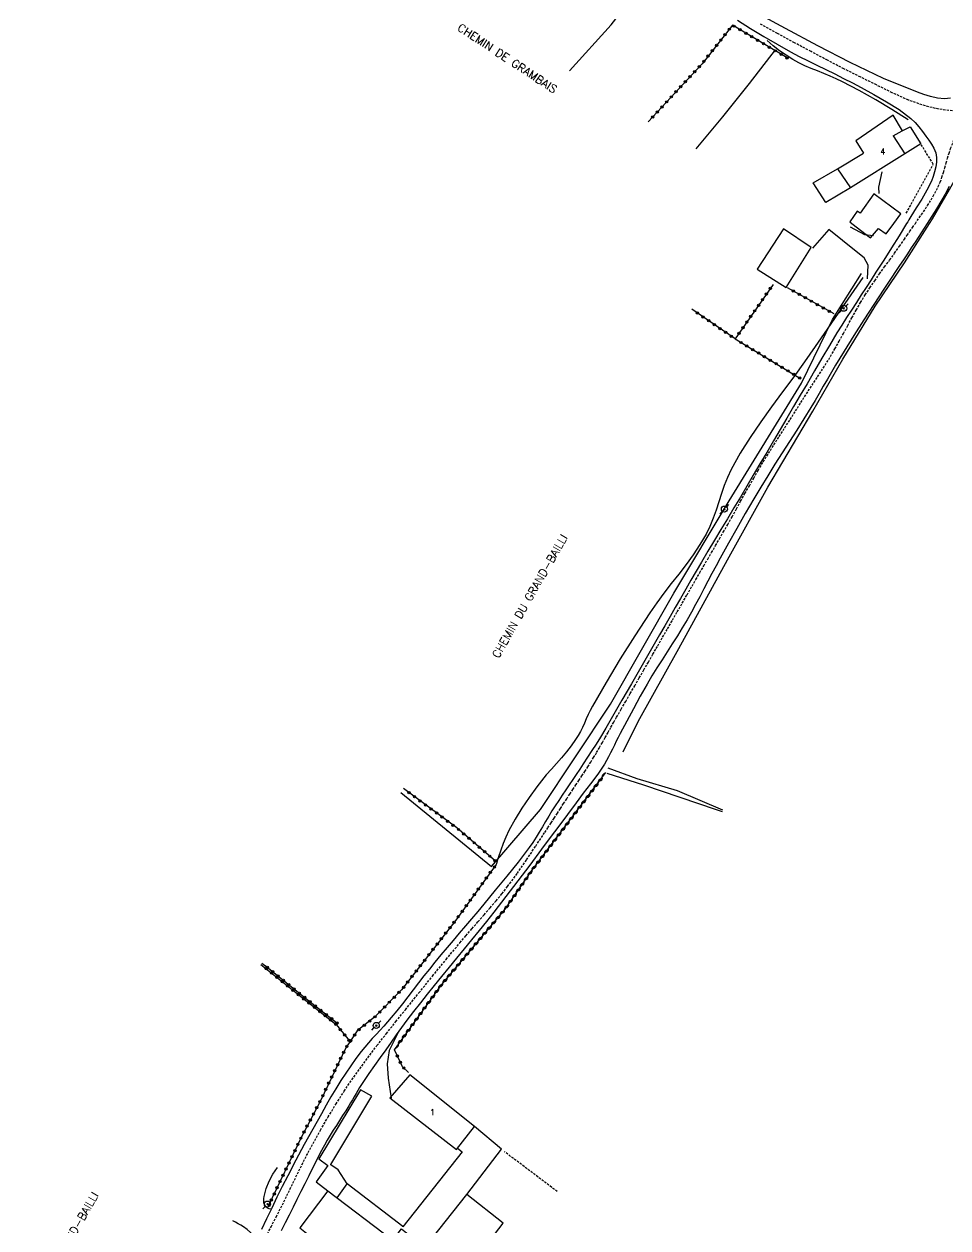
# Model space of a CAD drawing. Header units: millimetres. Extents: x 145000 to 146000, y 142999 to 144002.
# Drawn here: x 145093.2 to 145295.3, y 143451.3 to 143714.6 of the extents above; entities that cross this region are included whole.
import ezdxf
from ezdxf.enums import TextEntityAlignment as Align

# ---------------------------------------------------------------- set-up
doc = ezdxf.new("R2010")
doc.units = ezdxf.units.MM
doc.linetypes.add('DASHED', pattern=[0.75, 0.5, -0.25])
doc.layers.get('0').update_dxf_attribs({"linetype": 'CONTINUOUS'})
for name, color, linetype in [('W0001', 6, 'DASHED'), ('W0008', 7, 'CONTINUOUS'), ('W0017', 7, 'CONTINUOUS'), ('W0071', 7, 'CONTINUOUS'), ('W0101', 7, 'CONTINUOUS'), ('W0104', 1, 'CONTINUOUS'), ('W0112', 1, 'DASHED'), ('W0211', 2, 'CONTINUOUS'), ('W0300', 7, 'CONTINUOUS'), ('W0310', 3, 'CONTINUOUS'), ('W0322', 7, 'CONTINUOUS'), ('W0323', 7, 'CONTINUOUS'), ('W0330', 7, 'CONTINUOUS'), ('W0473', 7, 'CONTINUOUS'), ('W0989', 7, 'CONTINUOUS'), ('W0991', 7, 'CONTINUOUS')]:
    doc.layers.add(name, color=color, linetype=linetype)
doc.styles.get("Standard").update_dxf_attribs({"font": 'romans.shx', "width": 0.85})

# ---------------------------------------------------------------- blocks, each defined once
blk = doc.blocks.new('T473')
for p, q in [((-0.166667, 0.166667), (0.166667, -0.166667)), ((-0.166667, -0.166667), (0.166667, 0.166667)), ((0.500001, 0.500001), (1.000002, 1.000002)), ((-1.000002, -1.000002), (-0.500001, -0.500001))]:
    blk.add_line(p, q)
blk.add_ellipse((0, 0), major_axis=(0.471405, 0.471405), ratio=1, start_param=5.4977871438, end_param=11.780972451)
blk = doc.blocks.new('t323o')
at = {"color": 0, "linetype": 'Continuous'}
for radius in [0.25, 0.15]:
    blk.add_circle((0, 0), radius, dxfattribs=at)
blk = doc.blocks.new('t310o')
at = {"color": 0, "linetype": 'Continuous'}
for centre, start, end in [((-0.5, 0.38), 216.8699, 323.1304), ((0.5, -0.37), 36.8699, 143.1303)]:
    blk.add_arc(centre, 0.625, start, end, dxfattribs=at)
blk = doc.blocks.new('t322o')
at = {"color": 0, "linetype": 'Continuous'}
for radius in [0.25, 0.15]:
    blk.add_circle((0, 0), radius, dxfattribs=at)

msp = doc.modelspace()

# ---------------------------------------------------------------- linework, layer by layer
at = {"layer": 'W0001'}
for points in [[(145297, 143695.55), (145294.76, 143695.78), (145292.54, 143696.16), (145290.35, 143696.71), (145286.67, 143697.98), (145283.12, 143699.57), (145279.66, 143701.3), (145276.2, 143703.02), (145272.55, 143704.82), (145268.94, 143706.69), (145265.34, 143708.6), (145261.76, 143710.52), (145257.99, 143712.56), (145254.22, 143714.62)], [(145288.16, 143671), (145289.51, 143672.94), (145290.83, 143674.91), (145292.06, 143676.94), (145293.16, 143679.05), (145293.6, 143680.06), (145293.98, 143681.09), (145294.31, 143682.14), (145294.61, 143683.2), (145294.9, 143684.25), (145295.2, 143685.31), (145295.52, 143686.36), (145295.88, 143687.39), (145296.66, 143689.44), (145297.49, 143691.47), (145298.35, 143693.48), (145299.26, 143695.48)], [(145146.08, 143449.36), (145147.23, 143451.52), (145148.36, 143453.69), (145149.38, 143455.69), (145150.38, 143457.71), (145151.37, 143459.74), (145152.35, 143461.77), (145153.34, 143463.79), (145154.34, 143465.81), (145155.37, 143467.81), (145156.43, 143469.8), (145158.05, 143472.7), (145159.72, 143475.57), (145161.45, 143478.41), (145163.23, 143481.22), (145164.47, 143483.08), (145165.75, 143484.91), (145167.06, 143486.71), (145168.38, 143488.51), (145170.4, 143491.17), (145172.46, 143493.81), (145174.54, 143496.42), (145176.62, 143499.03), (145179.58, 143502.72), (145182.55, 143506.39), (145185.54, 143510.04), (145188.55, 143513.68), (145189.85, 143515.22), (145191.17, 143516.75), (145192.5, 143518.27), (145193.83, 143519.78), (145195.15, 143521.31), (145196.46, 143522.84), (145197.74, 143524.4), (145198.98, 143525.99), (145201.11, 143528.88), (145203.14, 143531.83), (145205.13, 143534.82), (145207.11, 143537.8), (145207.8, 143538.85), (145208.49, 143539.89), (145209.18, 143540.95), (145209.86, 143542), (145210.54, 143543.05), (145211.22, 143544.11), (145211.9, 143545.16), (145212.58, 143546.21), (145213.23, 143547.2), (145213.89, 143548.19), (145214.55, 143549.18), (145215.21, 143550.17), (145215.87, 143551.16), (145216.52, 143552.15), (145217.16, 143553.16), (145217.78, 143554.17), (145218.44, 143555.26), (145219.08, 143556.36), (145219.72, 143557.47), (145220.34, 143558.58), (145220.96, 143559.7), (145221.58, 143560.81), (145222.2, 143561.92), (145222.83, 143563.03), (145223.82, 143564.75), (145224.81, 143566.47), (145225.8, 143568.19), (145226.79, 143569.9), (145227.78, 143571.62), (145228.77, 143573.34), (145229.76, 143575.05), (145230.75, 143576.77), (145231.82, 143578.63), (145232.89, 143580.49), (145233.96, 143582.36), (145235.03, 143584.22), (145236.1, 143586.08), (145237.17, 143587.94), (145238.24, 143589.8), (145239.31, 143591.67), (145240.17, 143593.15), (145241.02, 143594.63), (145241.88, 143596.1), (145242.74, 143597.58), (145243.6, 143599.06), (145244.46, 143600.54), (145245.31, 143602.02), (145246.16, 143603.51), (145247.12, 143605.19), (145248.06, 143606.87), (145249.01, 143608.56), (145249.95, 143610.25), (145250.89, 143611.94), (145251.85, 143613.62), (145252.81, 143615.3), (145253.78, 143616.97), (145254.9, 143618.86), (145256.05, 143620.73), (145257.22, 143622.59), (145258.41, 143624.44), (145259.59, 143626.29), (145260.78, 143628.14), (145261.96, 143629.99), (145263.14, 143631.85), (145263.93, 143633.11), (145264.74, 143634.36), (145265.56, 143635.61), (145266.38, 143636.86), (145267.2, 143638.11), (145268.01, 143639.37), (145268.81, 143640.63), (145269.59, 143641.9), (145270.57, 143643.57), (145271.51, 143645.26), (145272.44, 143646.96), (145273.36, 143648.66), (145274.28, 143650.36), (145275.22, 143652.05), (145276.19, 143653.72), (145277.2, 143655.38), (145278.21, 143656.94), (145279.27, 143658.47), (145280.34, 143659.99), (145281.44, 143661.5), (145282.54, 143663), (145283.63, 143664.5), (145284.71, 143666.02), (145285.76, 143667.55), (145286.35, 143668.42), (145286.95, 143669.28), (145287.55, 143670.14), (145288.16, 143671)]]:
    msp.add_lwpolyline(points, dxfattribs=at)
at = {"layer": 'W0008'}
for points in [[(145295.83, 143698.4), (145295.17, 143698.3), (145294.51, 143698.27), (145292.98, 143698.41), (145291.49, 143698.76), (145290.04, 143699.23), (145288.62, 143699.74), (145281.18, 143702.74), (145273.93, 143706.18), (145266.82, 143709.88), (145259.75, 143713.64), (145254.24, 143716.64)], [(145249.24, 143715.44), (145252.12, 143713.67), (145255.01, 143711.92), (145257.93, 143710.21), (145260.87, 143708.55), (145262.78, 143707.53), (145264.7, 143706.55), (145266.64, 143705.59), (145268.59, 143704.65), (145270.53, 143703.71), (145272.47, 143702.74), (145274.39, 143701.75), (145276.29, 143700.71), (145279.07, 143699.18), (145281.87, 143697.63), (145284.6, 143695.93), (145287.16, 143693.98), (145288.09, 143693.1), (145288.93, 143692.14), (145289.72, 143691.13), (145290.47, 143690.1), (145291.08, 143689.25), (145291.68, 143688.38), (145292.21, 143687.45), (145292.62, 143686.46), (145292.74, 143685.97), (145292.8, 143685.46), (145292.81, 143684.95), (145292.78, 143684.44), (145292.63, 143683.37), (145292.38, 143682.31), (145292.05, 143681.28), (145291.66, 143680.27), (145290.69, 143678.25), (145289.56, 143676.31), (145288.35, 143674.42), (145287.17, 143672.54), (145286.94, 143672.15), (145286.71, 143671.77), (145286.48, 143671.38), (145286.24, 143671)], [(145295.55, 143679.1), (145294.68, 143677.42), (145293.75, 143675.78), (145292.79, 143674.17), (145291.79, 143672.58), (145290.77, 143671)], [(145286.24, 143671), (145284.59, 143668.32), (145282.92, 143665.66), (145281.23, 143663), (145279.55, 143660.34), (145278.49, 143658.68), (145277.41, 143657.02), (145276.34, 143655.36), (145275.26, 143653.71), (145274.19, 143652.06), (145273.12, 143650.4), (145272.06, 143648.73), (145271.02, 143647.05), (145269.35, 143644.3), (145267.71, 143641.52), (145266.08, 143638.74), (145264.47, 143635.95), (145263, 143633.45), (145261.54, 143630.94), (145260.07, 143628.44), (145258.59, 143625.94), (145257.12, 143623.44), (145255.65, 143620.94), (145254.18, 143618.43), (145252.71, 143615.93), (145251.31, 143613.55), (145249.9, 143611.17), (145248.48, 143608.8), (145247.06, 143606.43), (145245.63, 143604.06), (145244.21, 143601.7), (145242.8, 143599.32), (145241.39, 143596.94), (145240.23, 143594.96), (145239.08, 143592.97), (145237.93, 143590.98), (145236.79, 143588.99), (145235.65, 143586.99), (145234.5, 143585), (145233.36, 143583.01), (145232.21, 143581.02), (145230.16, 143577.45), (145228.1, 143573.88), (145226.04, 143570.32), (145223.98, 143566.76), (145222.81, 143564.71), (145221.65, 143562.67), (145220.47, 143560.63), (145219.27, 143558.61), (145218.35, 143557.14), (145217.42, 143555.69), (145216.48, 143554.25), (145215.53, 143552.8), (145214.77, 143551.65), (145214, 143550.51), (145213.23, 143549.37), (145212.45, 143548.23), (145211.68, 143547.09), (145210.91, 143545.95), (145210.15, 143544.8), (145209.39, 143543.65), (145208.67, 143542.51), (145207.97, 143541.36), (145207.28, 143540.2), (145206.59, 143539.05), (145205.9, 143537.89), (145205.19, 143536.75), (145204.46, 143535.62), (145203.69, 143534.5), (145201.32, 143531.31), (145198.83, 143528.22), (145196.29, 143525.16), (145193.76, 143522.11), (145192.44, 143520.51), (145191.1, 143518.93), (145189.76, 143517.35), (145188.42, 143515.77), (145187.07, 143514.2), (145185.73, 143512.62), (145184.4, 143511.03), (145183.09, 143509.43), (145181.88, 143507.92), (145180.69, 143506.41), (145179.51, 143504.89), (145178.33, 143503.36), (145177.15, 143501.83), (145175.96, 143500.31), (145174.76, 143498.81), (145173.53, 143497.32), (145172.73, 143496.38), (145171.9, 143495.45), (145171.07, 143494.54), (145170.23, 143493.64), (145169.39, 143492.73), (145168.57, 143491.8), (145167.76, 143490.87), (145166.98, 143489.91), (145165.79, 143488.36), (145164.66, 143486.78), (145163.56, 143485.18), (145162.49, 143483.55), (145161.39, 143481.76), (145160.32, 143479.95), (145159.29, 143478.12), (145158.26, 143476.29), (145156.38, 143472.91), (145154.51, 143469.52), (145152.68, 143466.11), (145150.89, 143462.68), (145149.7, 143460.35), (145148.54, 143458.01), (145147.4, 143455.66), (145146.27, 143453.3), (145145.13, 143450.95)], [(145290.77, 143671), (145290.11, 143669.98), (145289.44, 143668.97), (145288.78, 143667.95), (145288.12, 143666.94), (145287.28, 143665.64), (145286.42, 143664.35), (145285.57, 143663.07), (145284.7, 143661.79), (145283.84, 143660.51), (145282.98, 143659.23), (145282.12, 143657.95), (145281.27, 143656.66), (145279.07, 143653.27), (145276.87, 143649.89), (145274.69, 143646.48), (145272.56, 143643.05), (145271.63, 143641.53), (145270.72, 143640), (145269.81, 143638.47), (145268.92, 143636.93), (145268.02, 143635.38), (145267.12, 143633.84), (145266.22, 143632.31), (145265.31, 143630.78), (145263.78, 143628.26), (145262.21, 143625.76), (145260.63, 143623.28), (145259.04, 143620.8), (145257.45, 143618.32), (145255.87, 143615.82), (145254.33, 143613.32), (145252.81, 143610.79), (145250.94, 143607.56), (145249.1, 143604.31), (145247.28, 143601.06), (145245.48, 143597.79), (145244.57, 143596.12), (145243.67, 143594.43), (145242.78, 143592.74), (145241.9, 143591.05), (145241.01, 143589.36), (145240.11, 143587.67), (145239.19, 143586), (145238.25, 143584.34), (145237.19, 143582.55), (145236.11, 143580.79), (145235, 143579.04), (145233.88, 143577.29), (145232.76, 143575.55), (145231.65, 143573.8), (145230.56, 143572.03), (145229.5, 143570.25), (145227.98, 143567.58), (145226.5, 143564.87), (145225.05, 143562.16), (145223.6, 143559.44), (145223.17, 143558.6), (145222.75, 143557.75), (145222.34, 143556.9), (145221.93, 143556.05), (145221.51, 143555.21), (145221.08, 143554.37), (145220.62, 143553.54), (145220.14, 143552.72), (145218.7, 143550.55), (145217.14, 143548.45), (145215.54, 143546.38), (145213.97, 143544.31), (145212.09, 143541.76), (145210.2, 143539.21), (145208.31, 143536.67), (145206.41, 143534.13), (145203.82, 143530.68), (145201.23, 143527.24), (145198.62, 143523.8), (145195.98, 143520.39), (145194.37, 143518.36), (145192.74, 143516.34), (145191.1, 143514.34), (145189.46, 143512.33), (145187.81, 143510.33), (145186.17, 143508.33), (145184.54, 143506.32), (145182.91, 143504.3), (145181.41, 143502.42), (145179.91, 143500.54), (145178.43, 143498.64), (145176.97, 143496.73), (145175.79, 143495.13), (145174.63, 143493.52), (145173.48, 143491.9), (145172.33, 143490.27), (145171.1, 143488.55), (145169.86, 143486.83), (145168.63, 143485.09), (145167.45, 143483.33), (145167.03, 143482.67), (145166.62, 143482.01), (145166.21, 143481.35), (145165.82, 143480.68), (145165.42, 143480.01), (145165.03, 143479.34), (145164.63, 143478.67), (145164.23, 143478), (145163.56, 143476.93), (145162.89, 143475.87), (145162.21, 143474.8), (145161.53, 143473.74), (145160.85, 143472.67), (145160.18, 143471.6), (145159.53, 143470.52), (145158.9, 143469.42), (145158, 143467.76), (145157.15, 143466.08), (145156.32, 143464.39), (145155.48, 143462.7), (145154.62, 143460.98), (145153.76, 143459.27), (145152.91, 143457.55), (145152.06, 143455.83), (145151.2, 143454.12), (145150.34, 143452.4), (145149.46, 143450.7)]]:
    msp.add_lwpolyline(points, dxfattribs=at)
at = {"layer": 'W0017'}
for points in [[(145280.85, 143682.27), (145280.07, 143678.96), (145280.14, 143677.53)], [(145269.22, 143669.71), (145265.7, 143665.62)], [(145277.7, 143658.92), (145277.82, 143661.85), (145276.99, 143663.46), (145275.18, 143664.88), (145269.22, 143669.71)], [(145273.93, 143670.26), (145277.04, 143668.61), (145279.01, 143668.4)], [(145175.22, 143494.33), (145173.05, 143490.09), (145172.62, 143487.17), (145172.86, 143484.06), (145173.52, 143479.67)]]:
    msp.add_lwpolyline(points, dxfattribs=at)
at = {"layer": 'W0071'}
for points in [[(145147.29, 143455.38), (145146.86, 143455.47), (145146.46, 143455.66), (145146.12, 143455.94), (145145.85, 143456.29), (145145.67, 143456.76), (145145.63, 143457.26), (145145.67, 143457.74), (145145.75, 143458.21), (145146.18, 143459.9), (145146.81, 143461.54), (145147.63, 143463.08), (145148.62, 143464.52)], [(145144.23, 143449.02), (145143.51, 143449.68), (145142.75, 143450.32), (145141.98, 143450.93), (145141.18, 143451.51), (145140.63, 143451.88), (145140.06, 143452.23), (145139.48, 143452.56), (145138.89, 143452.87)]]:
    msp.add_lwpolyline(points, dxfattribs=at)
at = {"layer": 'W0101'}
for points in [[(145285.32, 143691.24), (145283.32, 143694.69), (145275.15, 143689.1), (145276.84, 143686.35)], [(145283.28, 143690.19), (145285.31, 143691.25)], [(145283.28, 143690.19), (145285.85, 143686.22)], [(145271.16, 143682.96), (145276.84, 143686.35)], [(145285.85, 143686.22), (145274, 143678.8), (145273.97, 143678.8)], [(145271.16, 143682.96), (145273.97, 143678.8)], [(145191.75, 143473.45), (145191.75, 143473.48), (145177.6, 143484.81), (145173.19, 143479.77), (145187.8, 143468.42), (145188.01, 143468.75)], [(145187.8, 143468.42), (145191.75, 143473.48)]]:
    msp.add_lwpolyline(points, dxfattribs=at)
at = {"layer": 'W0104'}
for points in [[(145285.31, 143691.25), (145287.06, 143692.15)], [(145287.06, 143692.15), (145289.34, 143688.41)], [(145289.34, 143688.41), (145285.85, 143686.22)], [(145273.97, 143678.8), (145268.55, 143675.6), (145265.84, 143679.89), (145271.16, 143682.96)], [(145283.44, 143671), (145284.98, 143673.14), (145279.05, 143677.48), (145276.06, 143673.23), (145275.4, 143673.67), (145273.81, 143671.37), (145274.29, 143671)], [(145274.29, 143671), (145278.34, 143667.89), (145280.08, 143669.89), (145281.8, 143668.72)], [(145281.8, 143668.72), (145283.44, 143671)], [(145166.83, 143481.47), (145157.72, 143466.38), (145159.65, 143464.94), (145157.12, 143461.39), (145159.68, 143459.45), (145159.68, 143459.42), (145153.5, 143451.33)], [(145188.01, 143468.75), (145189.07, 143467.97), (145176.07, 143451.57), (145176.06, 143451.6), (145163.89, 143460.93), (145163.89, 143460.96), (145161.95, 143464.03), (145160.3, 143465.12), (145160.3, 143465.15), (145169.29, 143480.15), (145166.83, 143481.47)], [(145153.5, 143451.33), (145160.45, 143445.79), (145155.49, 143438.8), (145162.46, 143433.49), (145173.89, 143448.64), (145175.78, 143451.08), (145180.91, 143447.01), (145189.04, 143440.74), (145193.82, 143446.5), (145195.61, 143445.1), (145198.22, 143448.33), (145196.12, 143449.9), (145198.01, 143452.34), (145190.04, 143458.59), (145197.63, 143468.55), (145191.75, 143473.45)], [(145161.71, 143457.88), (145163.89, 143460.96)], [(145159.68, 143459.42), (145173.89, 143448.64)], [(145180.91, 143447.01), (145190.04, 143458.59)]]:
    msp.add_lwpolyline(points, dxfattribs=at)
msp.add_lwpolyline([(145259.93, 143657.03), (145265.34, 143665.76), (145259.34, 143669.8), (145253.59, 143660.98)], close=True, dxfattribs=at)
at = {"layer": 'W0112'}
for points in [[(145286.17, 143673.26), (145292.08, 143683.98), (145289.34, 143688.41)], [(145209.82, 143459.27), (145198.3, 143467.97)]]:
    msp.add_lwpolyline(points, dxfattribs=at)
at = {"layer": 'W0211'}
msp.add_lwpolyline([(145276.66, 143659.18), (145274.05, 143655.41), (145271.45, 143651.63), (145268.86, 143647.85), (145266.27, 143644.06), (145263.95, 143640.73), (145261.55, 143637.44), (145259.13, 143634.18), (145256.71, 143630.91), (145254.33, 143627.6), (145252.04, 143624.22), (145249.88, 143620.76), (145247.89, 143617.19), (145247.07, 143615.47), (145246.37, 143613.71), (145245.75, 143611.91), (145245.16, 143610.11), (145244.58, 143608.3), (145243.94, 143606.51), (145243.22, 143604.75), (145242.38, 143603.04), (145241.05, 143600.75), (145239.58, 143598.54), (145238.03, 143596.39), (145236.41, 143594.3), (145234.78, 143592.22), (145233.16, 143590.14), (145231.59, 143588.03), (145230.08, 143585.86), (145226.81, 143580.83), (145223.62, 143575.75), (145220.53, 143570.61), (145217.55, 143565.4), (145217.07, 143564.5), (145216.62, 143563.58), (145216.19, 143562.65), (145215.77, 143561.72), (145215.34, 143560.79), (145214.89, 143559.87), (145214.4, 143558.97), (145213.86, 143558.1), (145212.9, 143556.72), (145211.87, 143555.4), (145210.79, 143554.12), (145209.67, 143552.88), (145208.55, 143551.64), (145207.44, 143550.39), (145206.37, 143549.1), (145205.36, 143547.77), (145203.71, 143545.46), (145202.11, 143543.11), (145200.61, 143540.7), (145199.24, 143538.2), (145198.59, 143536.8), (145198.02, 143535.36), (145197.51, 143533.9), (145197, 143532.44), (145196.86, 143532.03), (145196.73, 143531.61), (145196.6, 143531.2), (145196.48, 143530.78)], dxfattribs=at)
at = {"layer": 'W0300'}
for points in [[(145286.56, 143693.67), (145283.05, 143695.9), (145279.49, 143698.03), (145275.87, 143700.07), (145272.2, 143702.01), (145270.86, 143702.66), (145269.5, 143703.25), (145268.13, 143703.81), (145266.75, 143704.36), (145265.37, 143704.91), (145264.01, 143705.5), (145262.67, 143706.15), (145261.36, 143706.86), (145259.88, 143707.78), (145258.45, 143708.78), (145257.08, 143709.86), (145255.77, 143711)], [(145240.21, 143687.33), (145246.03, 143694.33), (145251.86, 143701.6), (145257.57, 143708.96)], [(145175.59, 143546.54), (145195.49, 143530.34), (145206.2, 143542.8), (145221.51, 143565.88), (145235.35, 143590.11), (145247.47, 143610.35), (145263.27, 143636.04), (145270.07, 143649.96), (145276.35, 143660.02)], [(145220.69, 143550.78), (145228.69, 143548.19), (145236.67, 143545.53), (145244.63, 143542.82), (145245.88, 143542.38)]]:
    msp.add_lwpolyline(points, dxfattribs=at)
at = {"layer": 'W0310'}
msp.add_lwpolyline([(145174.21, 143490.28), (145184.57, 143504.58), (145198.43, 143521.02), (145204.29, 143529.48), (145220.48, 143550.88)], dxfattribs=at)
at = {"layer": 'W0322'}
msp.add_lwpolyline([(145196.48, 143530.78), (145187.43, 143518.34), (145175.77, 143503.36), (145169.89, 143497.38), (145166.08, 143494.38), (145163.58, 143490.71), (145158.02, 143479.13), (145153.81, 143471.06), (145146.63, 143456.05)], dxfattribs=at)
at = {"layer": 'W0323'}
for points in [[(145260.11, 143707.21), (145248.16, 143714.36), (145241.51, 143705.94), (145229.71, 143693.2)], [(145257.05, 143657.67), (145248.72, 143645.74)], [(145270.37, 143651.22), (145260.17, 143656.93)], [(145248.72, 143645.74), (145239.25, 143652.28)], [(145248.72, 143645.74), (145263.04, 143637.11)], [(145196.36, 143531.53), (145187.85, 143538.78), (145176.19, 143547.38)], [(145145.04, 143508.92), (145154.12, 143501.6), (145161.47, 143495.82), (145164.68, 143491.87)], [(145145.25, 143509.22), (145146.31, 143508.38), (145154.78, 143501.57), (145161.89, 143495.92)], [(145177.29, 143485.33), (145175.98, 143486.56), (145174.22, 143490.25)]]:
    msp.add_lwpolyline(points, dxfattribs=at)
at = {"layer": 'W0330'}
for points in [[(145212.51, 143704.41), (145221.65, 143714.48), (145226.53, 143720.76), (145229.96, 143726.89)], [(145291.27, 143671), (145291.93, 143672.03), (145295.64, 143678.44), (145298.68, 143683.97), (145301.2, 143689.82)], [(145224.25, 143555.42), (145227.52, 143562.07), (145236.45, 143578.06), (145247.04, 143597.4), (145255.92, 143613.34), (145265.72, 143629.97), (145272.28, 143641.33), (145279.37, 143652.88), (145285.76, 143662.4), (145291.27, 143671)], [(145246.07, 143542.7), (145236.17, 143546.93), (145227.35, 143549.52), (145220.98, 143551.89)]]:
    msp.add_lwpolyline(points, dxfattribs=at)

# ---------------------------------------------------------------- block references
at = {"layer": 'W0310'}
for p, rotation in [((145219.7, 143549.86), 52.89100663312323), ((145217.89, 143547.47), 52.89100663312323), ((145218.8, 143548.66), 52.89100663312323), ((145216.08, 143545.07), 52.89100663312323), ((145216.99, 143546.27), 52.89100663312323), ((145213.37, 143541.48), 52.89100663312323), ((145214.27, 143542.68), 52.89100663312323), ((145215.18, 143543.88), 52.89100663312323), ((145211.56, 143539.09), 52.89100663312323), ((145212.46, 143540.29), 52.89100663312323), ((145209.75, 143536.7), 52.89100663312323), ((145210.65, 143537.9), 52.89100663312323), ((145207.94, 143534.31), 52.89100663312323), ((145208.84, 143535.5), 52.89100663312323), ((145206.13, 143531.91), 52.89100663312323), ((145207.03, 143533.11), 52.89100663312323), ((145203.46, 143528.29), 55.31154224756294), ((145204.32, 143529.52), 52.89100663312323), ((145205.22, 143530.72), 52.89100663312323), ((145201.76, 143525.82), 55.31154224756294), ((145202.61, 143527.06), 55.31154224756294), ((145200.05, 143523.36), 55.31154224756294), ((145200.9, 143524.59), 55.31154224756294), ((145198.33, 143520.9), 49.87828971698538), ((145199.19, 143522.12), 55.31154224756294), ((145196.39, 143518.61), 49.87828971698538), ((145197.36, 143519.75), 49.87828971698538), ((145193.5, 143515.16), 49.87828971698538), ((145194.46, 143516.31), 49.87828971698538), ((145195.43, 143517.46), 49.87828971698538), ((145191.56, 143512.87), 49.87828971698538), ((145192.53, 143514.02), 49.87828971698538), ((145189.63, 143510.58), 49.87828971698538), ((145190.6, 143511.72), 49.87828971698538), ((145187.7, 143508.28), 49.87828971698538), ((145188.66, 143509.43), 49.87828971698538), ((145184.8, 143504.84), 49.87828971698538), ((145185.76, 143505.99), 49.87828971698538), ((145186.73, 143507.14), 49.87828971698538), ((145183.02, 143502.43), 54.07332585590845), ((145183.9, 143503.64), 54.07332585590845), ((145181.25, 143500), 54.07332585590845), ((145182.14, 143501.21), 54.07332585590845), ((145179.49, 143497.57), 54.07332585590845), ((145180.37, 143498.78), 54.07332585590845), ((145177.73, 143495.14), 54.07332585590845), ((145178.61, 143496.35), 54.07332585590845), ((145175.09, 143491.5), 54.07332585590845), ((145175.97, 143492.71), 54.07332585590845), ((145176.85, 143493.92), 54.07332585590845)]:
    msp.add_blockref('t310o', p, dxfattribs=dict(at, rotation=rotation))
at = {"layer": 'W0322'}
for p, rotation in [((145195.23, 143529.06), 233.9460565348668), ((145196.11, 143530.27), 233.9460565348668), ((145193.46, 143526.63), 233.9460565348668), ((145194.35, 143527.84), 233.9460565348668), ((145191.7, 143524.21), 233.9460565348668), ((145192.58, 143525.42), 233.9460565348668), ((145189.93, 143521.78), 233.9460565348668), ((145190.82, 143522.99), 233.9460565348668), ((145188.17, 143519.35), 233.9460565348668), ((145189.05, 143520.57), 233.9460565348668), ((145185.44, 143515.78), 232.1128386000829), ((145186.36, 143516.96), 232.1128386000829), ((145187.28, 143518.15), 232.1128386000829), ((145183.59, 143513.41), 232.1128386000829), ((145184.51, 143514.59), 232.1128386000829), ((145181.75, 143511.04), 232.1128386000829), ((145182.67, 143512.23), 232.1128386000829), ((145179.91, 143508.68), 232.1128386000829), ((145180.83, 143509.86), 232.1128386000829), ((145177.15, 143505.12), 232.1128386000829), ((145178.07, 143506.31), 232.1128386000829), ((145178.99, 143507.49), 232.1128386000829), ((145175.24, 143502.82), 225.4585881558186), ((145176.22, 143503.94), 232.1128386000829), ((145173.13, 143500.68), 225.4585881558186), ((145174.18, 143501.75), 225.4585881558186), ((145169.98, 143497.47), 225.4585881558186), ((145171.03, 143498.54), 225.4585881558186), ((145172.08, 143499.61), 225.4585881558186), ((145166.46, 143494.67), 218.3219092501882), ((145167.63, 143495.6), 218.3219092501882), ((145168.81, 143496.53), 218.3219092501882), ((145164.66, 143492.29), 235.6544357443262), ((145165.51, 143493.53), 235.6544357443262), ((145163.11, 143489.73), 244.3506297108558), ((145163.81, 143491.05), 235.6544357443262), ((145161.81, 143487.02), 244.3506297108558), ((145162.46, 143488.38), 244.3506297108558), ((145160.51, 143484.32), 244.3506297108558), ((145161.16, 143485.67), 244.3506297108558), ((145159.21, 143481.61), 244.3506297108558), ((145159.86, 143482.97), 244.3506297108558), ((145157.91, 143478.91), 242.4636883572907), ((145158.56, 143480.26), 244.3506297108558), ((145156.52, 143476.25), 242.4636883572907), ((145157.21, 143477.58), 242.4636883572907), ((145155.13, 143473.59), 242.4636883572907), ((145155.83, 143474.92), 242.4636883572907), ((145153.75, 143470.93), 244.4340940558388), ((145154.44, 143472.26), 242.4636883572907), ((145153.1, 143469.58), 244.4340940558388), ((145151.81, 143466.87), 244.4340940558388), ((145152.46, 143468.23), 244.4340940558388), ((145150.51, 143464.17), 244.4340940558388), ((145151.16, 143465.52), 244.4340940558388), ((145149.22, 143461.46), 244.4340940558388), ((145149.87, 143462.81), 244.4340940558388), ((145147.93, 143458.75), 244.4340940558388), ((145148.57, 143460.11), 244.4340940558388), ((145147.28, 143457.4), 244.4340940558388)]:
    msp.add_blockref('t322o', p, dxfattribs=dict(at, rotation=rotation))
at = {"layer": 'W0323'}
for p, rotation in [((145247.48, 143713.5), 231.6571130136727), ((145248.51, 143714.15), 149.1216572959953), ((145249.8, 143713.38), 149.1216572959953), ((145245.62, 143711.14), 231.6571130136727), ((145246.55, 143712.32), 231.6571130136727), ((145251.09, 143712.61), 149.1216572959953), ((145252.37, 143711.84), 149.1216572959953), ((145253.66, 143711.07), 149.1216572959953), ((145243.76, 143708.79), 231.6571130136727), ((145244.69, 143709.97), 231.6571130136727), ((145254.95, 143710.3), 149.1216572959953), ((145256.24, 143709.53), 149.1216572959953), ((145257.52, 143708.76), 149.1216572959953), ((145258.81, 143707.99), 149.1216572959953), ((145240.92, 143705.31), 227.1973065623756), ((145241.9, 143706.44), 231.6571130136727), ((145242.83, 143707.62), 231.6571130136727), ((145260.1, 143707.22), 149.1216572959953), ((145238.88, 143703.11), 227.1973065623756), ((145239.9, 143704.21), 227.1973065623756), ((145236.84, 143700.9), 227.1973065623756), ((145237.86, 143702), 227.1973065623756), ((145233.79, 143697.6), 227.1973065623756), ((145234.8, 143698.7), 227.1973065623756), ((145235.82, 143699.8), 227.1973065623756), ((145231.75, 143695.4), 227.1973065623756), ((145232.77, 143696.5), 227.1973065623756), ((145230.73, 143694.3), 227.1973065623756), ((145255.59, 143655.58), 235.0809026605711), ((145256.45, 143656.81), 235.0809026605711), ((145261.47, 143656.2), 150.7602382604917), ((145262.78, 143655.47), 150.7602382604917), ((145253.87, 143653.12), 235.0809026605711), ((145254.73, 143654.35), 235.0809026605711), ((145264.09, 143654.74), 150.7602382604917), ((145265.4, 143654), 150.7602382604917), ((145266.71, 143653.27), 150.7602382604917), ((145240.49, 143651.43), 145.3458459291658), ((145241.72, 143650.57), 145.3458459291658), ((145252.16, 143650.66), 235.0809026605711), ((145253.01, 143651.89), 235.0809026605711), ((145268.02, 143652.54), 150.7602382604917), ((145269.33, 143651.81), 150.7602382604917), ((145242.96, 143649.72), 145.3458459291658), ((145244.19, 143648.87), 145.3458459291658), ((145245.42, 143648.02), 145.3458459291658), ((145250.44, 143648.2), 235.0809026605711), ((145251.3, 143649.43), 235.0809026605711), ((145246.66, 143647.16), 145.3458459291658), ((145247.89, 143646.31), 145.3458459291658), ((145249.58, 143646.97), 235.0809026605711), ((145250.01, 143644.96), 328.9457288837272), ((145251.29, 143644.19), 328.9457288837272), ((145252.58, 143643.42), 328.9457288837272), ((145253.86, 143642.64), 328.9457288837272), ((145255.15, 143641.87), 328.9457288837272), ((145256.43, 143641.09), 328.9457288837272), ((145257.72, 143640.32), 328.9457288837272), ((145259, 143639.55), 328.9457288837272), ((145260.29, 143638.77), 328.9457288837272), ((145261.57, 143638), 328.9457288837272), ((145262.86, 143637.23), 328.9457288837272), ((145177.4, 143546.49), 143.5671622306099), ((145178.61, 143545.6), 143.5671622306099), ((145179.82, 143544.71), 143.5671622306099), ((145181.02, 143543.82), 143.5671622306099), ((145182.23, 143542.93), 143.5671622306099), ((145183.44, 143542.04), 143.5671622306099), ((145184.64, 143541.15), 143.5671622306099), ((145185.85, 143540.26), 143.5671622306099), ((145187.06, 143539.37), 143.5671622306099), ((145188.24, 143538.45), 139.558309410128), ((145189.38, 143537.48), 139.558309410128), ((145190.52, 143536.5), 139.558309410128), ((145191.67, 143535.53), 139.558309410128), ((145192.81, 143534.56), 139.558309410128), ((145193.95, 143533.58), 139.558309410128), ((145195.09, 143532.61), 139.558309410128), ((145196.23, 143531.64), 139.558309410128), ((145146.21, 143507.98), 321.129437103917), ((145146.42, 143508.29), 321.1696739992964), ((145147.38, 143507.04), 321.129437103917), ((145147.59, 143507.35), 321.1696739992964), ((145148.55, 143506.1), 321.129437103917), ((145148.76, 143506.41), 321.1696739992964), ((145149.71, 143505.16), 321.129437103917), ((145149.93, 143505.47), 321.1696739992964), ((145150.88, 143504.21), 321.129437103917), ((145151.1, 143504.53), 321.1696739992964), ((145152.05, 143503.27), 321.129437103917), ((145152.27, 143503.59), 321.1696739992964), ((145153.43, 143502.65), 321.1696739992964), ((145153.22, 143502.33), 321.129437103917), ((145154.39, 143501.39), 321.8341664105815), ((145154.6, 143501.71), 321.1696739992964), ((145155.57, 143500.47), 321.8341664105815), ((145155.78, 143500.77), 321.5706975584618), ((145156.95, 143499.84), 321.5706975584618), ((145156.75, 143499.54), 321.8341664105815), ((145157.92, 143498.61), 321.8341664105815), ((145158.13, 143498.91), 321.5706975584618), ((145159.1, 143497.69), 321.8341664105815), ((145159.3, 143497.98), 321.5706975584618), ((145160.28, 143496.76), 321.8341664105815), ((145160.48, 143497.05), 321.5706975584618), ((145161.46, 143495.83), 321.8341664105815), ((145161.65, 143496.11), 321.5706975584618), ((145162.41, 143494.67), 309.0392914937439), ((145163.35, 143493.5), 309.0392914937439), ((145164.3, 143492.34), 309.0392914937439), ((145174.86, 143488.9), 115.5313958502064), ((145175.51, 143487.55), 115.5313958502064), ((145176.28, 143486.28), 136.8054157634406)]:
    msp.add_blockref('t323o', p, dxfattribs=dict(at, rotation=rotation))
at = {"layer": 'W0473'}
for p in [(145272.5, 143652.45), (145246.4, 143608.52), (145170.25, 143495.58), (145146.45, 143456.51)]:
    msp.add_blockref('T473', p, dxfattribs=at)

# ---------------------------------------------------------------- texts
at = {"layer": 'W0989'}
for s, rotation, p in [('CHEMIN DE GRAMBAIS   ', 326.5632, (145187.83, 143713.39)), ('CHEMIN DU GRAND-BAILLI   ', 60.3, (145196.99, 143575.74)), ('CHEMIN DU GRAND-BAILLI   ', 60.3, (145094.41, 143431.89))]:
    msp.add_text(s, height=1.75, rotation=rotation, dxfattribs=at).set_placement(p)
at = {"layer": 'W0991'}
for s, p in [('4', (145281.05, 143686.74)), ('1', (145182.54, 143476.62))]:
    msp.add_text(s, height=1.25, dxfattribs=at).set_placement(p, align=Align.MIDDLE_CENTER)

doc.saveas('drawing.dxf')
